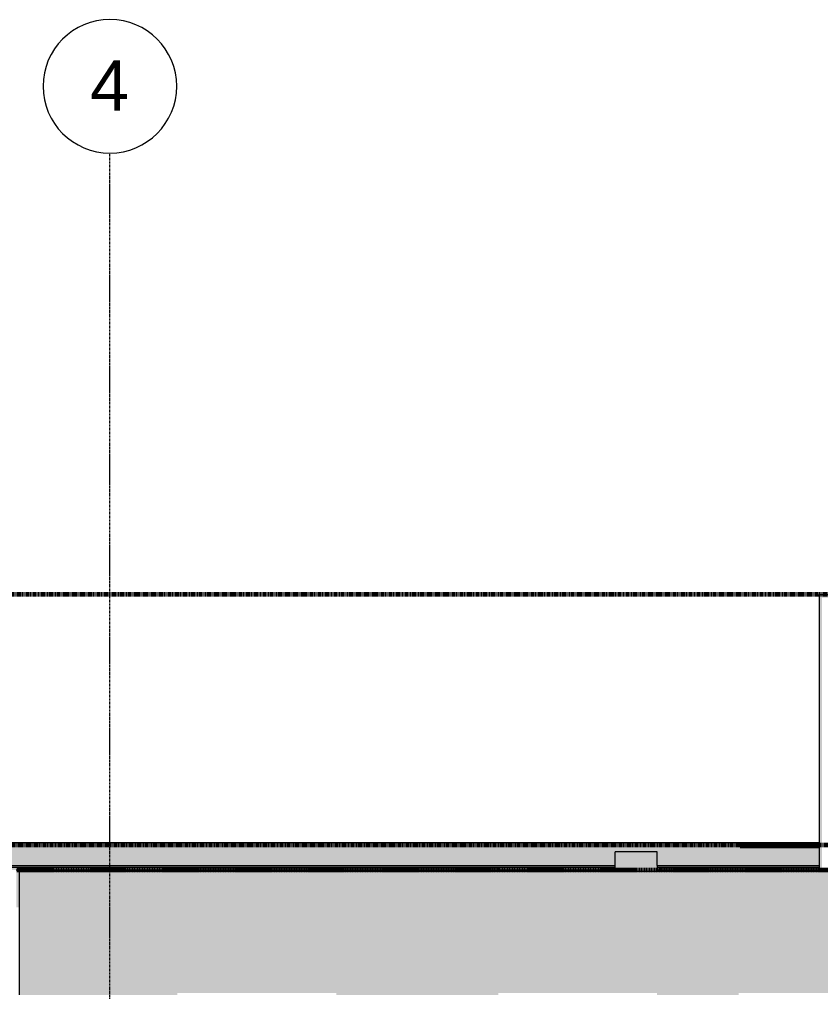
# Model space of a CAD drawing. Header units: inches. Extents: x -4061 to -1937, y 10959 to 12323.
# Drawn here: x -2522 to -2330.1, y 12089.5 to 12322.4 of the extents above; entities that cross this region are included whole.
import ezdxf

# ---------------------------------------------------------------- set-up
doc = ezdxf.new("R2010")
doc.units = ezdxf.units.IN
doc.header["$MEASUREMENT"] = 0
for name, pattern in [('Dash 1_16_', [0.125, 0.0625, -0.0625]), ('Double Dash 3_8_', [1, 0.375, -0.125, 0.125, -0.125, 0.125, -0.125]), ('Grid Line 1_2_', [0.875, 0.5, -0.125, 0.125, -0.125])]:
    doc.linetypes.add(name, pattern=pattern)
for name, color, linetype, lineweight in [('0-1', 7, 'Continuous', 5), ('0-4', 7, 'Continuous', 9), ('0-5', 250, 'Double Dash 3_8_', 60), ('0-6', 165, 'Continuous', 5), ('A-AREA-1', 130, 'Continuous', 80), ('A-CLNG-1', 10, 'Continuous', 18), ('A-CLNG-PATT-1', 35, 'Continuous', 18), ('A-DETL-MBND-4', 7, 'Continuous', 9), ('A-DETL-MBND-6', 247, 'Continuous', 9), ('A-GENM-1', 247, 'Continuous', 9), ('A-GENM-2', 7, 'Continuous', 9), ('A-GLAZ-1', 27, 'Continuous', 18), ('A-GLAZ-2', 10, 'Continuous', 18), ('A-GLAZ-3', 251, 'Continuous', 9), ('A-WALL-1', 8, 'Continuous', 5), ('A-WALL-3', 10, 'Continuous', 18), ('A-WALL-4', 23, 'Continuous', 5), ('A-WALL-6', 27, 'Continuous', 18), ('C-PROP-LINE-1', 250, 'Double Dash 3_8_', 60), ('C-PROP-LINE-2', 91, 'Dash 1_16_', 60), ('S-GRID-1', 1, 'Grid Line 1_2_', 9), ('S-GRID-IDEN', 1, 'Continuous', 9), ('S-GRID-IDEN-1', 147, 'Continuous', 9)]:
    doc.layers.add(name, color=color, linetype=linetype, lineweight=lineweight)
doc.styles.add('Arial', font='arial.ttf', dxfattribs={"height": 12})

# ---------------------------------------------------------------- blocks, each defined once
blk = doc.blocks.new('Basic Wall _ EXT - FIBER CEMENT - LARGE - ___-2162455-ENLARGED RCP - 1ST FLOOR PLAN - EAST')
at = {"layer": 'A-WALL-6'}
for points in [[(-2491.82, 12119.64), (-2379.31, 12119.67), (-2379.31, 12119.67), (-2638.11, 12119.66), (-2638.11, 12119.64), (-2499.49, 12119.64)], [(-2491.82, 12119.48), (-2379.31, 12119.5), (-2379.31, 12119.62), (-2638.11, 12119.6), (-2638.11, 12119.48), (-2499.49, 12119.48)], [(-2384.52, 12119.2), (-2379.31, 12119.2), (-2379.31, 12119.48), (-2638.11, 12119.48), (-2638.11, 12119.2), (-2392.18, 12119.2)], [(-2553.14, 12118.59), (-2484.14, 12118.59), (-2484.14, 12119.09), (-2446.11, 12119.09), (-2446.11, 12118.59), (-2445.36, 12118.59), (-2445.36, 12119.09), (-2407.34, 12119.09), (-2407.34, 12118.59), (-2379.31, 12118.59), (-2379.31, 12119.2), (-2638.11, 12119.2), (-2638.11, 12118.59), (-2560.81, 12118.59)]]:
    blk.add_hatch(color=256, dxfattribs=at).paths.add_polyline_path(points, flags=0)
h = blk.add_hatch(color=256, dxfattribs=at)
h.paths.add_polyline_path([(-2069.86, 12119.64), (-2066.84, 12119.67), (-2066.87, 12119.67), (-2215.7, 12119.65), (-2215.7, 12119.64), (-2070.27, 12119.64)], flags=0)
h.paths.add_polyline_path([(-2369.19, 12119.64), (-2330.52, 12119.67), (-2330.54, 12119.67), (-2369.31, 12119.66), (-2369.31, 12119.64)], flags=0)
h = blk.add_hatch(color=256, dxfattribs=at)
h.paths.add_polyline_path([(-2067.03, 12119.48), (-2066.92, 12119.62), (-2215.7, 12119.6), (-2215.7, 12119.48), (-2177.12, 12119.51), (-2177.12, 12119.59), (-2067.11, 12119.57), (-2067.11, 12119.48)], flags=0)
h.paths.add_polyline_path([(-2369.19, 12119.48), (-2330.52, 12119.5), (-2330.54, 12119.62), (-2369.31, 12119.6), (-2369.31, 12119.48)], flags=0)
h.paths.add_polyline_path([(-2068.17, 12119.48), (-2067.17, 12119.5), (-2067.17, 12119.53), (-2069.8, 12119.5), (-2069.8, 12119.48)], flags=0)
h.paths.add_polyline_path([(-2177.06, 12119.48), (-2174.44, 12119.51), (-2174.44, 12119.53), (-2177.06, 12119.5), (-2177.06, 12119.49)], flags=0)
h = blk.add_hatch(color=256, dxfattribs=at)
h.paths.add_polyline_path([(-2067.31, 12119.2), (-2067.17, 12119.34), (-2067.17, 12119.48), (-2069.8, 12119.48), (-2069.8, 12119.2), (-2067.92, 12119.2)], flags=0)
h.paths.add_polyline_path([(-2192.9, 12119.2), (-2177.12, 12119.2), (-2177.12, 12119.48), (-2215.7, 12119.48), (-2215.7, 12119.2), (-2200.57, 12119.2)], flags=0)
h.paths.add_polyline_path([(-2369.31, 12119.2), (-2330.52, 12119.2), (-2330.54, 12119.48), (-2369.31, 12119.48), (-2369.31, 12119.34)], flags=0)
h.paths.add_polyline_path([(-2175.01, 12119.2), (-2174.44, 12119.2), (-2174.44, 12119.48), (-2177.06, 12119.48), (-2177.06, 12119.2)], flags=0)
h.paths.add_polyline_path([(-2067.11, 12119.4), (-2067.03, 12119.48), (-2067.11, 12119.48), (-2067.11, 12119.42)], flags=0)
h = blk.add_hatch(color=256, dxfattribs=at)
h.paths.add_polyline_path([(-2254.22, 12118.59), (-2177.12, 12118.59), (-2177.12, 12119.2), (-2215.7, 12119.2), (-2215.7, 12118.78), (-2330.52, 12118.78), (-2330.54, 12119.2), (-2369.31, 12119.2), (-2369.31, 12118.59), (-2368.56, 12118.59), (-2368.56, 12119.09), (-2330.54, 12119.09), (-2330.54, 12118.59), (-2261.88, 12118.59)], flags=0)
h.paths.add_polyline_path([(-2067.92, 12119.09), (-2067.42, 12119.09), (-2067.31, 12119.2), (-2069.8, 12119.2), (-2069.8, 12119.15), (-2069.61, 12119.15), (-2069.61, 12119.09), (-2068.17, 12119.09)], flags=0)
h.paths.add_polyline_path([(-2177.06, 12119.09), (-2174.62, 12119.09), (-2174.62, 12119.15), (-2174.44, 12119.15), (-2174.44, 12119.2), (-2177.06, 12119.2), (-2177.06, 12119.15)], flags=0)
at = {"layer": 'A-WALL-3'}
for p, q in [((-2638.11, 12119.67), (-2379.31, 12119.67)), ((-2379.31, 12119.2), (-2638.11, 12119.2)), ((-2379.31, 12119.64), (-2379.31, 12119.67)), ((-2379.31, 12119.62), (-2379.31, 12119.64)), ((-2379.31, 12119.48), (-2379.31, 12119.62)), ((-2379.31, 12119.2), (-2379.31, 12119.48)), ((-2379.31, 12118.59), (-2379.31, 12119.2)), ((-2369.31, 12119.67), (-2330.52, 12119.67)), ((-2369.31, 12119.67), (-2369.31, 12119.64)), ((-2369.31, 12119.64), (-2369.31, 12119.62)), ((-2369.31, 12119.62), (-2369.31, 12119.48)), ((-2369.31, 12119.48), (-2369.31, 12119.2)), ((-2369.31, 12119.2), (-2369.31, 12118.59)), ((-2330.52, 12119.2), (-2369.31, 12119.2))]:
    blk.add_line(p, q, dxfattribs=at)
blk = doc.blocks.new('Basic Wall _ EXT - FIBER CEMENT - SMALL - ___-2145929-ENLARGED RCP - 1ST FLOOR PLAN - EAST')
at = {"layer": 'A-DETL-MBND-6'}
h = blk.add_hatch(color=256, dxfattribs=at)
h.paths.add_polyline_path([(-3861.81, 12119.67), (-3811.02, 12119.67), (-3816.31, 12125.15), (-3864.6, 12125.15), (-3864.6, 12122.46), (-3863.79, 12121.66)], flags=0)
h.paths.add_polyline_path([(-3561.71, 12119.67), (-3559.34, 12119.67), (-3559.34, 12122.96), (-3549.34, 12122.96), (-3549.34, 12119.67), (-3300.91, 12119.67), (-3300.91, 12122.96), (-3290.91, 12122.96), (-3290.91, 12119.67), (-3290.54, 12119.67), (-3290.54, 12125.15), (-3597.92, 12125.15), (-3597.92, 12119.67), (-3564.87, 12119.67)], flags=0)
h.paths.add_polyline_path([(-3779.13, 12119.67), (-3780.78, 12125.15), (-3781.02, 12125.15), (-3779.41, 12119.67), (-3779.15, 12119.67)], flags=0)
h.paths.add_polyline_path([(-3718.17, 12119.67), (-3712.75, 12119.67), (-3712.75, 12125.15), (-3772.86, 12125.15), (-3778.15, 12119.67), (-3725.83, 12119.67)], flags=0)
h.paths.add_polyline_path([(-3809.58, 12119.67), (-3807.14, 12124.59), (-3807.16, 12125.07), (-3809.88, 12119.67)], flags=0)
h.paths.add_polyline_path([(-3175.71, 12119.67), (-3059.95, 12119.67), (-3059.95, 12125.15), (-3175.71, 12125.15), (-3175.71, 12122.51)], flags=0)
h.paths.add_polyline_path([(-2945.12, 12119.67), (-2944.94, 12119.67), (-2944.94, 12122.96), (-2934.94, 12122.96), (-2934.94, 12119.67), (-2791.15, 12119.67), (-2791.15, 12125.15), (-2945.12, 12125.15), (-2945.12, 12122.51)], flags=0)
h.paths.add_polyline_path([(-2186.92, 12119.67), (-2066.84, 12119.67), (-2061.82, 12124.69), (-2064.05, 12124.69), (-2064.05, 12125.15), (-2157.66, 12125.15), (-2159.18, 12123.57), (-2159.66, 12125.15), (-2159.93, 12125.15), (-2159.43, 12123.46), (-2167.42, 12123.46), (-2167.43, 12122.51), (-2167.5, 12122.85), (-2167.92, 12121.48), (-2171.92, 12120.48), (-2182.92, 12120.48), (-2186.92, 12121.48), (-2187.35, 12122.85), (-2187.42, 12122.51), (-2187.42, 12123.46), (-2190.31, 12123.46), (-2189.47, 12125.15), (-2189.76, 12125.15), (-2190.56, 12123.57), (-2192.09, 12125.15), (-2215.7, 12125.15), (-2215.7, 12119.67), (-2187.42, 12119.67)], flags=0)
h.paths.add_polyline_path([(-2330.87, 12119.67), (-2330.52, 12119.67), (-2330.52, 12125.15), (-2676.32, 12125.15), (-2676.32, 12119.67), (-2648.11, 12119.67), (-2648.11, 12122.96), (-2638.11, 12122.96), (-2638.11, 12119.67), (-2379.31, 12119.67), (-2379.31, 12122.96), (-2369.31, 12122.96), (-2369.31, 12119.67), (-2332.54, 12119.67)], flags=0)
h.paths.add_polyline_path([(-2182.92, 12122.96), (-2171.92, 12122.96), (-2169.67, 12123.46), (-2185.17, 12123.46), (-2183.51, 12123.09)], flags=0)
at = {"layer": 'A-DETL-MBND-4'}
blk.add_line((-2330.52, 12125.15), (-2676.32, 12125.15), dxfattribs=at)
blk = doc.blocks.new('_THE_ WINDOW _ DOOR - Window - 2nd Floor-2113388-ENLARGED RCP - 1ST FLOOR PLAN - EAST')
at = {"layer": 'A-GLAZ-1'}
blk.add_hatch(color=256, dxfattribs=at).paths.add_polyline_path([(3.51, 4.44), (19.01, 4.44), (19.01, 4.94), (-19.01, 4.94), (-19.01, 4.44), (-4.16, 4.44)], flags=0)
at = {"layer": 'A-GLAZ-3'}
h = blk.add_hatch(dxfattribs=at)
h.set_pattern_fill('FP_9', color=256, style=0, pattern_type=2)
h.set_pattern_definition([(0, (25.74, 1.51), (-38.4, -120.38), [0.392, -38.007]), (0, (25.74, 1.12), (-38.4, -120.38), [0.392, -38.007]), (0, (25.74, -14.85), (-38.4, -120.38), [0.392, -38.007]), (0, (25.74, -15.24), (-38.4, -120.38), [0.392, -38.007]), (0, (25.74, -31.2), (-38.4, -120.38), [0.393, -38.008]), (0, (25.74, -31.6), (-38.4, -120.38), [0.393, -38.008]), (0, (25.74, -47.56), (-38.4, -120.38), [0.393, -38.008]), (0, (25.74, -47.95), (-38.4, -120.38), [0.393, -38.008]), (0, (25.74, -63.92), (-38.4, -120.38), [0.393, -38.008]), (0, (25.74, -64.31), (-38.4, -120.38), [0.393, -38.008]), (0, (25.74, -80.28), (-38.4, -120.38), [0.393, -38.008]), (0, (25.74, -80.67), (-38.4, -120.38), [0.393, -38.008]), (0, (25.74, -96.63), (-38.4, -120.38), [0.393, -38.008]), (0, (25.74, -97.03), (-38.4, -120.38), [0.393, -38.008]), (0, (25.74, -112.99), (-38.4, -120.38), [0.392, -38.007]), (0, (25.74, -113.38), (-38.4, -120.38), [0.392, -38.007]), (0, (43.19, 1.51), (-38.4, -120.38), [0.393, -38.008]), (0, (43.19, 1.12), (-38.4, -120.38), [0.393, -38.008]), (0, (43.19, -14.85), (-38.4, -120.38), [0.393, -38.008]), (0, (43.19, -15.24), (-38.4, -120.38), [0.393, -38.008]), (0, (43.19, -31.2), (-38.4, -120.38), [0.393, -38.008]), (0, (43.19, -31.6), (-38.4, -120.38), [0.393, -38.008]), (0, (43.19, -47.56), (-38.4, -120.38), [0.393, -38.008]), (0, (43.19, -47.95), (-38.4, -120.38), [0.393, -38.008]), (0, (43.19, -63.92), (-38.4, -120.38), [0.393, -38.008]), (0, (43.19, -64.31), (-38.4, -120.38), [0.393, -38.008]), (0, (43.19, -80.28), (-38.4, -120.38), [0.393, -38.008]), (0, (43.19, -80.67), (-38.4, -120.38), [0.393, -38.008]), (0, (43.19, -96.63), (-38.4, -120.38), [0.393, -38.008]), (0, (43.19, -97.03), (-38.4, -120.38), [0.393, -38.008]), (0, (43.19, -112.99), (-38.4, -120.38), [0.392, -38.007]), (0, (43.19, -113.38), (-38.4, -120.38), [0.392, -38.007]), (0, (60.64, 1.51), (-38.4, -120.38), [0.392, -38.007]), (0, (60.64, 1.12), (-38.4, -120.38), [0.392, -38.007]), (0, (60.64, -14.85), (-38.4, -120.38), [0.392, -38.007]), (0, (60.64, -15.24), (-38.4, -120.38), [0.392, -38.007]), (0, (60.64, -31.2), (-38.4, -120.38), [0.392, -38.007]), (0, (60.64, -31.6), (-38.4, -120.38), [0.392, -38.007]), (0, (60.64, -47.56), (-38.4, -120.38), [0.392, -38.007]), (0, (60.64, -47.95), (-38.4, -120.38), [0.392, -38.007]), (0, (60.64, -63.92), (-38.4, -120.38), [0.392, -38.007]), (0, (60.64, -64.31), (-38.4, -120.38), [0.392, -38.007]), (0, (60.64, -80.28), (-38.4, -120.38), [0.392, -38.007]), (0, (60.64, -80.67), (-38.4, -120.38), [0.392, -38.007]), (0, (60.64, -96.63), (-38.4, -120.38), [0.392, -38.007]), (0, (60.64, -97.03), (-38.4, -120.38), [0.392, -38.007]), (0, (60.64, -112.99), (-38.4, -120.38), [0.392, -38.007]), (0, (60.64, -113.38), (-38.4, -120.38), [0.392, -38.007]), (270, (24, 4.063), (-38.4, -2e-15), [120, -0.375]), (270, (24.375, 4.063), (-38.4, -2e-15), [120, -0.375]), (270, (25.74, 1.51), (-38.4, -2e-15), [0.392, -119.982]), (270, (25.74, -14.848), (-38.4, -2e-15), [0.393, -119.983]), (270, (25.74, -31.206), (-38.4, -2e-15), [0.392, -119.982]), (270, (25.74, -47.563), (-38.4, -2e-15), [0.392, -119.982]), (270, (25.74, -63.92), (-38.4, -2e-15), [0.392, -119.982]), (270, (25.74, -80.277), (-38.4, -2e-15), [0.392, -119.982]), (270, (25.74, -96.634), (-38.4, -2e-15), [0.392, -119.982]), (270, (25.74, -112.99), (-38.4, -2e-15), [0.392, -119.982]), (270, (26.134, 1.51), (-38.4, -2e-15), [0.392, -119.982]), (270, (26.134, -14.848), (-38.4, -2e-15), [0.393, -119.983]), (270, (26.134, -31.206), (-38.4, -2e-15), [0.392, -119.982]), (270, (26.134, -47.563), (-38.4, -2e-15), [0.392, -119.982]), (270, (26.134, -63.92), (-38.4, -2e-15), [0.392, -119.982]), (270, (26.134, -80.277), (-38.4, -2e-15), [0.392, -119.982]), (270, (26.134, -96.634), (-38.4, -2e-15), [0.392, -119.982]), (270, (26.134, -112.99), (-38.4, -2e-15), [0.392, -119.982]), (270, (43.19, 1.51), (-38.4, -2e-15), [0.392, -119.982]), (270, (43.19, -14.848), (-38.4, -2e-15), [0.393, -119.983]), (270, (43.19, -31.206), (-38.4, -2e-15), [0.392, -119.982]), (270, (43.19, -47.563), (-38.4, -2e-15), [0.392, -119.982]), (270, (43.19, -63.92), (-38.4, -2e-15), [0.392, -119.982]), (270, (43.19, -80.277), (-38.4, -2e-15), [0.392, -119.982]), (270, (43.19, -96.634), (-38.4, -2e-15), [0.392, -119.982]), (270, (43.19, -112.99), (-38.4, -2e-15), [0.392, -119.982]), (270, (43.584, 1.51), (-38.4, -2e-15), [0.392, -119.982]), (270, (43.584, -14.848), (-38.4, -2e-15), [0.393, -119.983]), (270, (43.584, -31.206), (-38.4, -2e-15), [0.392, -119.982]), (270, (43.584, -47.563), (-38.4, -2e-15), [0.392, -119.982]), (270, (43.584, -63.92), (-38.4, -2e-15), [0.392, -119.982]), (270, (43.584, -80.277), (-38.4, -2e-15), [0.392, -119.982]), (270, (43.584, -96.634), (-38.4, -2e-15), [0.392, -119.982]), (270, (43.584, -112.99), (-38.4, -2e-15), [0.392, -119.982]), (270, (60.64, 1.51), (-38.4, -2e-15), [0.392, -119.982]), (270, (60.64, -14.848), (-38.4, -2e-15), [0.392, -119.982]), (270, (60.64, -31.206), (-38.4, -2e-15), [0.392, -119.982]), (270, (60.64, -47.563), (-38.4, -2e-15), [0.392, -119.982]), (270, (60.64, -63.92), (-38.4, -2e-15), [0.392, -119.982]), (270, (60.64, -80.277), (-38.4, -2e-15), [0.392, -119.982]), (270, (60.64, -96.634), (-38.4, -2e-15), [0.392, -119.982]), (270, (60.64, -112.99), (-38.4, -2e-15), [0.392, -119.982]), (270, (61.034, 1.51), (-38.4, -2e-15), [0.392, -119.982]), (270, (61.034, -14.848), (-38.4, -2e-15), [0.392, -119.982]), (270, (61.034, -31.206), (-38.4, -2e-15), [0.392, -119.982]), (270, (61.034, -47.563), (-38.4, -2e-15), [0.392, -119.982]), (270, (61.034, -63.92), (-38.4, -2e-15), [0.392, -119.982]), (270, (61.034, -80.277), (-38.4, -2e-15), [0.392, -119.982]), (270, (61.034, -96.634), (-38.4, -2e-15), [0.392, -119.982]), (270, (61.034, -112.99), (-38.4, -2e-15), [0.392, -119.982]), (180, (62.4, 4.44), (-38.4, -120.38), [38.025, -0.375]), (180, (62.4, 4.06), (-38.4, -120.38), [38.025, -0.375])])
h.paths.add_polyline_path([(18.84, 4.19), (19.01, 4.19), (19.01, 4.44), (-19.01, 4.44), (-19.01, 4.19), (11.17, 4.19)], flags=0)
at = {"layer": 'A-GLAZ-2'}
for p, q in [((19.01, 4.94), (-19.01, 4.94)), ((-19.01, 4.94), (-19.01, 4.44)), ((19.01, 4.94), (19.01, 4.44)), ((19.01, 4.44), (-19.01, 4.44)), ((-19.01, 4.44), (-19.01, 4.19)), ((19.01, 4.44), (19.01, 4.19))]:
    blk.add_line(p, q, dxfattribs=at)
blk = doc.blocks.new('Family1 - SCUPPER-V58-ENLARGED RCP - 1ST FLOOR PLAN - EAST')
at = {"layer": 'A-GENM-1'}
h = blk.add_hatch(color=256, dxfattribs=at)
h.paths.add_polyline_path([(-5, -4.19), (-5, -4.44), (-4.88, -4.44), (-4.88, -4.19), (-4.98, -4.19)], flags=0)
h.paths.add_polyline_path([(5, -4.19), (4.87, -4.19), (4.87, -4.44), (5, -4.44)], flags=0)
blk.add_hatch(color=256, dxfattribs=at).paths.add_polyline_path([(-4.88, -4.19), (-4.88, -4.44), (-5, -4.44), (-5, -8.81), (5, -8.81), (5, -4.44), (4.87, -4.44), (4.87, -4.19), (2.54, -4.19)], flags=0)
at = {"layer": 'A-GENM-2'}
for p, q in [((-5, -4.44), (-5, -4.19)), ((-4.88, -4.44), (-5, -4.44)), ((-4.88, -4.19), (-4.88, -4.44)), ((4.87, -4.44), (4.87, -4.19)), ((5, -4.44), (4.87, -4.44)), ((5, -4.19), (5, -4.44)), ((-5, -5.52), (-5, -8.81)), ((5, -5.52), (5, -8.81)), ((-5, -8.81), (5, -8.81))]:
    blk.add_line(p, q, dxfattribs=at)
blk = doc.blocks.new('Family - ___-1878357-ENLARGED RCP - 1ST FLOOR PLAN - EAST')
at = {"layer": 'C-PROP-LINE-1'}
for p, q in [((-3929.52, 12184.69), (-2001.29, 12184.69)), ((-3869.45, 12124.69), (-2001.29, 12124.69))]:
    blk.add_line(p, q, dxfattribs=at)
blk = doc.blocks.new('Grid - Grid Head - Circle-50561-ENLARGED RCP - 1ST FLOOR PLAN - EAST')
at = {"layer": 'S-GRID-IDEN-1'}
for start, end in [(360, 180), (180, 360)]:
    blk.add_arc((0, 0), 0.25, start, end, dxfattribs=at)
blk = doc.blocks.new('CTR - 1st Phase - Shell_rvt-1-ENLARGED RCP - 1ST FLOOR PLAN - EAST')
at = {"layer": 'A-CLNG-PATT-1'}
h = blk.add_hatch(dxfattribs=at)
h.set_pattern_fill('FP_24', color=256, style=0, pattern_type=2)
h.set_pattern_definition([(90, (-2963.524, 11049.389), (4, -2e-16), []), (0, (-2963.524, 11049.389), (8, -8), [4, -28]), (0, (-2959.524, 11065.389), (8, -8), [4, -28])])
h.paths.add_polyline_path([(-3860.47, 11023.21), (-3830.82, 11023.21), (-3830.82, 11030.34), (-3831.32, 11030.34), (-3831.32, 11068.36), (-3830.82, 11068.36), (-3830.82, 11164.59), (-3831.14, 11164.59), (-3831.14, 11399.98), (-3830.82, 11399.98), (-3830.82, 11432.64), (-3860.47, 11432.64), (-3860.47, 11027.91)], flags=0)
h.paths.add_polyline_path([(-2261.88, 11247.64), (-2068.17, 11247.64), (-2068.17, 12118.34), (-2521.97, 12118.34), (-2521.97, 12088.69), (-2484.14, 12088.69), (-2484.14, 12089.19), (-2446.11, 12089.19), (-2446.11, 12088.69), (-2407.34, 12088.69), (-2407.34, 12089.19), (-2369.31, 12089.19), (-2369.31, 12088.69), (-2349.74, 12088.69), (-2349.74, 12089.19), (-2311.71, 12089.19), (-2311.71, 12088.69), (-2311.34, 12088.69), (-2311.34, 12089.19), (-2273.31, 12089.19), (-2273.31, 12088.69), (-2176.94, 12088.69), (-2176.94, 12089.19), (-2138.91, 12089.19), (-2138.91, 12088.69), (-2097.82, 12088.69), (-2097.82, 11970.99), (-2097.32, 11970.99), (-2097.32, 11932.78), (-2097.82, 11932.78), (-2097.82, 11932.59), (-2097.32, 11932.59), (-2097.32, 11894.38), (-2097.82, 11894.38), (-2097.82, 11778.8), (-2097.32, 11778.8), (-2097.32, 11740.78), (-2097.82, 11740.78), (-2097.82, 11740.4), (-2097.32, 11740.4), (-2097.32, 11702.38), (-2097.82, 11702.38), (-2097.82, 11663.6), (-2097.32, 11663.6), (-2097.32, 11625.58), (-2097.82, 11625.58), (-2097.82, 11471.79), (-2097.32, 11471.79), (-2097.32, 11433.76), (-2097.82, 11433.76), (-2097.82, 11433.39), (-2097.32, 11433.39), (-2097.32, 11395.36), (-2097.82, 11395.36), (-2097.82, 11356.4), (-2097.32, 11356.4), (-2097.32, 11318.38), (-2097.82, 11318.38), (-2097.82, 11277.29), (-2138.91, 11277.29), (-2138.91, 11276.79), (-2176.94, 11276.79), (-2176.94, 11277.29), (-2273.31, 11277.29), (-2273.31, 11276.79), (-2311.34, 11276.79), (-2311.34, 11277.29), (-2311.71, 11277.29), (-2311.71, 11276.79), (-2349.74, 11276.79), (-2349.74, 11277.29), (-2407.71, 11277.29), (-2407.71, 11276.79), (-2445.74, 11276.79), (-2445.74, 11277.29), (-2561.31, 11277.29), (-2561.31, 11276.79), (-2599.34, 11276.79), (-2599.34, 11277.29), (-2599.71, 11277.29), (-2599.71, 11276.79), (-2637.74, 11276.79), (-2637.74, 11277.29), (-2791.71, 11277.29), (-2791.71, 11276.79), (-2829.74, 11276.79), (-2829.74, 11277.29), (-2830.11, 11277.29), (-2830.11, 11276.79), (-2868.14, 11276.79), (-2868.14, 11277.29), (-3400.05, 11277.29), (-3400.05, 11247.64), (-2858.53, 11247.64), (-2845.56, 11261.08), (-2842.42, 11254.87), (-2842.42, 11255.39), (-2845.31, 11261.19), (-2842.42, 11261.19), (-2842.42, 11262.19), (-2842.35, 11261.81), (-2841.92, 11263.17), (-2837.92, 11264.17), (-2826.92, 11264.17), (-2822.92, 11263.17), (-2822.5, 11261.81), (-2822.42, 11262.19), (-2822.42, 11261.19), (-2814.43, 11261.19), (-2818.43, 11247.64), (-2818.24, 11247.64), (-2814.18, 11261.08), (-2801.21, 11247.64), (-2327.03, 11247.64), (-2321.6, 11253.27), (-2318.76, 11247.64), (-2318.5, 11247.64), (-2321.35, 11253.38), (-2318.47, 11253.4), (-2318.47, 11254.38), (-2318.39, 11253.99), (-2317.97, 11255.36), (-2313.97, 11256.36), (-2302.97, 11256.36), (-2298.97, 11255.36), (-2298.54, 11253.99), (-2298.47, 11254.38), (-2298.47, 11253.38), (-2290.48, 11253.38), (-2292.17, 11247.64), (-2291.92, 11247.64), (-2290.22, 11253.27), (-2284.79, 11247.64), (-2269.55, 11247.64)], flags=0)
h.paths.add_polyline_path([(-2316.22, 11253.38), (-2300.84, 11253.4), (-2302.97, 11253.88), (-2313.97, 11253.88), (-2316.09, 11253.4)], flags=0)
h.paths.add_polyline_path([(-2829.07, 11261.19), (-2824.67, 11261.19), (-2826.92, 11261.69), (-2837.92, 11261.69), (-2840.17, 11261.19), (-2837.92, 11261.19)], flags=0)
h.paths.add_polyline_path([(-3860.47, 11549.34), (-3830.82, 11549.34), (-3830.82, 11933.34), (-3831.32, 11933.34), (-3831.32, 12009.39), (-3830.82, 12009.39), (-3830.82, 12032.24), (-3831.32, 12032.24), (-3831.32, 12070.27), (-3830.82, 12070.27), (-3830.82, 12088.69), (-3789.42, 12088.69), (-3789.42, 12089.19), (-3751.4, 12089.19), (-3751.4, 12088.69), (-3674.54, 12088.69), (-3674.54, 12089.19), (-3636.51, 12089.19), (-3636.51, 12088.69), (-3549.42, 12088.69), (-3549.42, 12089.19), (-3511.4, 12089.19), (-3511.4, 12088.69), (-3405.42, 12088.69), (-3405.42, 12089.19), (-3367.4, 12089.19), (-3367.4, 12088.69), (-3290.54, 12088.69), (-3290.54, 12089.19), (-3252.51, 12089.19), (-3252.51, 12088.69), (-3213.74, 12088.69), (-3213.74, 12089.19), (-3175.71, 12089.19), (-3175.71, 12088.69), (-3175.34, 12088.69), (-3175.34, 12089.19), (-3137.31, 12089.19), (-3137.31, 12088.69), (-3060.14, 12088.69), (-3060.14, 12089.19), (-3022.11, 12089.19), (-3022.11, 12088.69), (-2868.14, 12088.69), (-2868.14, 12089.19), (-2830.11, 12089.19), (-2830.11, 12088.69), (-2791.34, 12088.69), (-2791.34, 12089.19), (-2753.31, 12089.19), (-2753.31, 12088.69), (-2689.01, 12088.69), (-2689.01, 12118.34), (-3787.15, 12118.34), (-3787.14, 12118.29), (-3787.15, 12117.84), (-3787.21, 12118.17), (-3787.64, 12116.8), (-3791.64, 12115.8), (-3802.64, 12115.8), (-3806.64, 12116.8), (-3807.06, 12118.17), (-3807.14, 12117.82), (-3807.14, 12118.34), (-3860.47, 12118.34), (-3860.47, 12088.59), (-3847.52, 12088.59), (-3847.52, 12084.34), (-3860.47, 12084.34), (-3860.47, 11549.37)], flags=0)
h.paths.add_polyline_path([(-2675.77, 12088.69), (-2638.67, 12088.69), (-2638.67, 12118.34), (-2687.26, 12118.34), (-2687.26, 12088.69)], flags=0)
h.paths.add_polyline_path([(-3802.48, 12118.29), (-3791.64, 12118.29), (-3791.41, 12118.34), (-3802.86, 12118.34), (-3802.64, 12118.29)], flags=0)
at = {"layer": 'A-WALL-1'}
h = blk.add_hatch(color=256, dxfattribs=at)
h.paths.add_polyline_path([(-2522.72, 12109.71), (-2521.97, 12109.71), (-2521.97, 12118.34), (-2484.14, 12118.34), (-2484.16, 12118.59), (-2522.72, 12118.59), (-2522.72, 12113.12)], flags=0)
h.paths.add_polyline_path([(-2068.17, 12109.71), (-2067.92, 12109.71), (-2067.92, 12118.59), (-2100.51, 12118.59), (-2100.51, 12118.34), (-2068.17, 12118.34), (-2068.17, 12110.27)], flags=0)
h.paths.add_polyline_path([(-2154.58, 12118.34), (-2138.54, 12118.34), (-2138.54, 12118.59), (-2215.71, 12118.59), (-2215.71, 12118.34), (-2162.24, 12118.34)], flags=0)
h.paths.add_polyline_path([(-2254.11, 12118.34), (-2253.74, 12118.34), (-2253.74, 12118.59), (-2330.54, 12118.59), (-2330.54, 12118.34), (-2254.22, 12118.34)], flags=0)
h.paths.add_polyline_path([(-2446.11, 12118.34), (-2445.36, 12118.34), (-2445.36, 12118.59), (-2446.11, 12118.59)], flags=0)
h.paths.add_polyline_path([(-2407.34, 12118.34), (-2379.31, 12118.34), (-2379.31, 12118.59), (-2407.34, 12118.59)], flags=0)
h.paths.add_polyline_path([(-2368.94, 12118.34), (-2368.56, 12118.34), (-2368.56, 12118.59), (-2369.31, 12118.59), (-2369.31, 12118.34), (-2369.12, 12118.34)], flags=0)
at = {"layer": 'A-WALL-4'}
blk.add_hatch(color=256, dxfattribs=at).paths.add_polyline_path([(-2330.52, 12118.78), (-2329.77, 12118.78), (-2329.77, 12183.84), (-2326.27, 12183.84), (-2326.27, 12184.59), (-2330.52, 12184.59), (-2330.52, 12122.51)], flags=0)
at = {"layer": 'A-AREA-1'}
blk.add_line((-2349.36, 12124.59), (-2330.52, 12124.59), dxfattribs=at)
at = {"layer": 'A-CLNG-1'}
for p, q in [((-2521.97, 12088.69), (-2521.97, 12118.34)), ((-2521.97, 12118.34), (-2068.17, 12118.34))]:
    blk.add_line(p, q, dxfattribs=at)
at = {"layer": 'A-WALL-3'}
for p, q in [((-2330.52, 12184.59), (-2330.52, 12118.78)), ((-2330.52, 12184.59), (-2326.27, 12184.59)), ((-2484.14, 12118.59), (-2522.72, 12118.59)), ((-2484.14, 12118.59), (-2484.14, 12118.34)), ((-2445.36, 12118.59), (-2446.11, 12118.59)), ((-2446.11, 12118.34), (-2446.11, 12118.59)), ((-2445.36, 12118.59), (-2445.36, 12118.34)), ((-2379.31, 12118.59), (-2407.34, 12118.59)), ((-2407.34, 12118.34), (-2407.34, 12118.59)), ((-2379.31, 12118.59), (-2379.31, 12118.34)), ((-2368.56, 12118.59), (-2369.31, 12118.59)), ((-2369.31, 12118.34), (-2369.31, 12118.59)), ((-2368.56, 12118.59), (-2368.56, 12118.34)), ((-2253.74, 12118.59), (-2330.54, 12118.59)), ((-2330.54, 12118.34), (-2330.54, 12118.59)), ((-2326.27, 12118.78), (-2330.52, 12118.78))]:
    blk.add_line(p, q, dxfattribs=at)
at = {"layer": 'S-GRID-1'}
blk.add_line((-2500.32, 10958.72), (-2500.32, 12290.35), dxfattribs=at)
at = {"layer": '0-4'}
for name, p in [('Basic Wall _ EXT - FIBER CEMENT - SMALL - ___-2145929-ENLARGED RCP - 1ST FLOOR PLAN - EAST', (0, 0)), ('Basic Wall _ EXT - FIBER CEMENT - LARGE - ___-2162455-ENLARGED RCP - 1ST FLOOR PLAN - EAST', (0, 0)), ('_THE_ WINDOW _ DOOR - Window - 2nd Floor-2113388-ENLARGED RCP - 1ST FLOOR PLAN - EAST', (-2465.12, 12114.15)), ('_THE_ WINDOW _ DOOR - Window - 2nd Floor-2113388-ENLARGED RCP - 1ST FLOOR PLAN - EAST', (-2426.35, 12114.15)), ('_THE_ WINDOW _ DOOR - Window - 2nd Floor-2113388-ENLARGED RCP - 1ST FLOOR PLAN - EAST', (-2349.55, 12114.15))]:
    blk.add_blockref(name, p, dxfattribs=at)
at = {"layer": '0-4', "rotation": 180}
blk.add_blockref('Family1 - SCUPPER-V58-ENLARGED RCP - 1ST FLOOR PLAN - EAST', (-2374.31, 12114.15), dxfattribs=at)
at = {"layer": '0-5'}
blk.add_blockref('Family - ___-1878357-ENLARGED RCP - 1ST FLOOR PLAN - EAST', (0, 0), dxfattribs=at)
at = {"layer": '0-6', "xscale": 63.99999999999997, "yscale": 63.99999999999997, "zscale": 63.99999999999997}
blk.add_blockref('Grid - Grid Head - Circle-50561-ENLARGED RCP - 1ST FLOOR PLAN - EAST', (-2500.32, 12306.35), dxfattribs=at)
at = {"layer": 'S-GRID-IDEN', "insert": (-2505.08, 12312.54), "char_height": 12, "width": 11.312, "attachment_point": 1, "style": 'Arial'}
blk.add_mtext('4', dxfattribs=at)
blk = doc.blocks.new('Family - ___-1870007-ENLARGED RCP - 1ST FLOOR PLAN - EAST')
at = {"layer": 'C-PROP-LINE-2'}
blk.add_line((-2067.92, 12118.59), (-2522.72, 12118.59), dxfattribs=at)

msp = doc.modelspace()

# ---------------------------------------------------------------- block references
at = {"layer": '0-1'}
msp.add_blockref('CTR - 1st Phase - Shell_rvt-1-ENLARGED RCP - 1ST FLOOR PLAN - EAST', (0, 0), dxfattribs=at)
at = {"layer": 'C-PROP-LINE-2'}
msp.add_blockref('Family - ___-1870007-ENLARGED RCP - 1ST FLOOR PLAN - EAST', (0, 0), dxfattribs=at)

doc.saveas('drawing.dxf')
